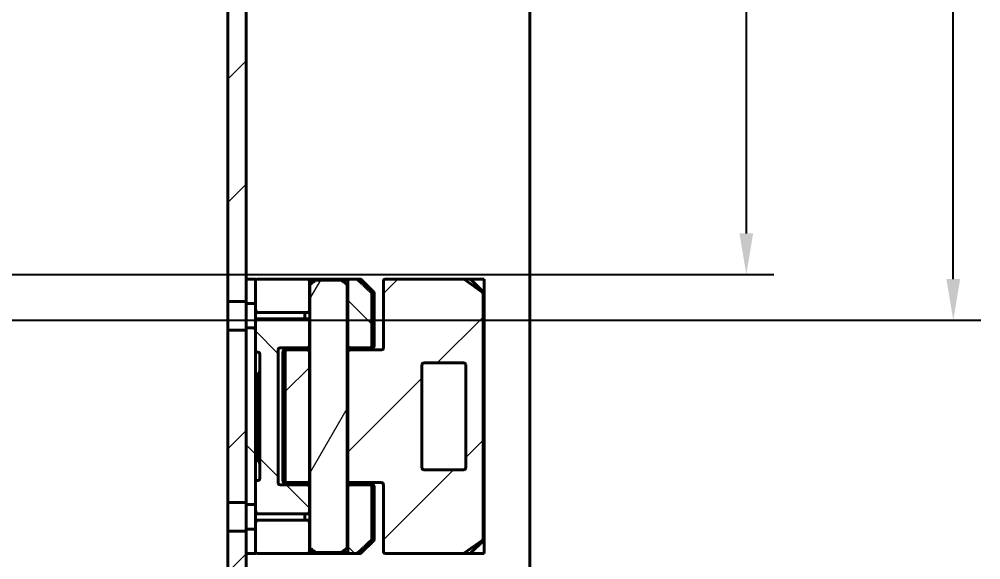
# Model space of a CAD drawing. Header units: millimetres. Extents: x 0 to 2523, y 0 to 1782.
# Drawn here: x 1747.3 to 1852.4, y 195.5 to 254.6 of the extents above; entities that cross this region are included whole.
import ezdxf

# ---------------------------------------------------------------- set-up
doc = ezdxf.new("R2010")
doc.units = ezdxf.units.MM
doc.header["$LTSCALE"] = 3
for name, color, linetype, lineweight in [('가시적인 것(ISO)', 3, 'Continuous', 40), ('치수(ISO)', 2, 'Continuous', 25), ('해치(ISO)', 7, 'Continuous', 18)]:
    doc.layers.add(name, color=color, linetype=linetype, lineweight=lineweight)
doc.styles.add('치수 텍스트_PSTEK_POSCO', font='isocp.shx')
doc.dimstyles.new('치수_PSTEK_POSCO', dxfattribs={"dimscale": 3, "dimtxt": 2.5, "dimasz": 1.5, "dimexe": 1, "dimexo": 1.5, "dimgap": 1, "dimtad": 1, "dimrnd": 1e-08, "dimdsep": 46, "dimtxsty": '치수 텍스트_PSTEK_POSCO', "dimcen": 0.09, "dimdle": 10, "dimclrd": 7, "dimclre": 7, "dimclrt": 2, "dimadec": 1, "dimazin": 2, "dimtfac": 1, "dimtmove": 0, "dimatfit": 3, "dimfxl": 0, "dimtolj": 1, "dimlwd": -1, "dimlwe": -1, "dimarcsym": 0})
pattern_1 = [(45, (0, 0), (-6.73519, 6.73519), [])]
pattern_2 = [(135.0002, (0, 0), (-6.735167, -6.735217), [])]

# ---------------------------------------------------------------- blocks, each defined once
blk = doc.blocks.new('*D121')
at = {"layer": 'Defpoints', "color": 0, "transparency": 16777216}
for p in [(1716.4, 336.65), (1849.44, 336.65), (1716.4, 221.65)]:
    blk.add_point(p, dxfattribs=at)
at = {"layer": '치수(ISO)', "color": 7, "transparency": 16777216}
for p, q in [((1720.9, 336.65), (1852.44, 336.65)), ((1849.44, 226.15), (1849.44, 332.15)), ((1720.9, 221.65), (1852.44, 221.65))]:
    blk.add_line(p, q, dxfattribs=at)
for points in [[(1848.69, 332.15), (1850.19, 332.15), (1849.44, 336.65)], [(1848.69, 226.15), (1850.19, 226.15), (1849.44, 221.65)]]:
    blk.add_solid(points, dxfattribs=at)
at = {"layer": '치수(ISO)', "color": 2, "transparency": 16777216, "insert": (1842.69, 273.74), "char_height": 7.5, "attachment_point": 4, "rotation": 90, "style": '치수 텍스트_PSTEK_POSCO'}
blk.add_mtext('\\A1;115', dxfattribs=at)
blk = doc.blocks.new('*D122')
at = {"layer": 'Defpoints', "color": 0, "transparency": 16777216}
for p in [(1725.65, 331.65), (1725.65, 226.65), (1826.81, 226.65)]:
    blk.add_point(p, dxfattribs=at)
at = {"layer": '치수(ISO)', "color": 7, "transparency": 16777216}
for p, q in [((1730.15, 331.65), (1829.81, 331.65)), ((1826.81, 327.15), (1826.81, 231.15)), ((1730.15, 226.65), (1829.81, 226.65))]:
    blk.add_line(p, q, dxfattribs=at)
for points in [[(1826.06, 327.15), (1827.56, 327.15), (1826.81, 331.65)], [(1826.06, 231.15), (1827.56, 231.15), (1826.81, 226.65)]]:
    blk.add_solid(points, dxfattribs=at)
at = {"layer": '치수(ISO)', "color": 2, "transparency": 16777216, "insert": (1820.06, 272.99), "char_height": 7.5, "attachment_point": 4, "rotation": 90, "style": '치수 텍스트_PSTEK_POSCO'}
blk.add_mtext('\\A1;105', dxfattribs=at)

msp = doc.modelspace()

# ---------------------------------------------------------------- hatches: boundary and pattern name
at = {"layer": '해치(ISO)'}
h = msp.add_hatch(dxfattribs=at)
h.set_pattern_fill('ANSI31', color=256, scale=76.2, style=0)
h.set_pattern_definition(pattern_1)
h.paths.add_polyline_path([(1447.1451, 351.1474), (1447.1451, 207.1474), (1745.1451, 207.1474), (1745.1451, 351.1474)])
h.paths.add_polyline_path([(1743.1451, 209.1474), (1449.1451, 209.1474), (1449.1451, 289.1474), (1449.1451, 349.1474), (1451.1451, 349.1474), (1743.1451, 349.1474)], flags=0)
h.paths.add_polyline_path([(1772.1451, 220.5809), (1770.1451, 220.5809), (1770.1451, 201.714), (1772.1451, 201.714)])
h.paths.add_polyline_path([(1772.1451, 334.5809), (1770.1451, 334.5809), (1770.1451, 223.714), (1772.1451, 223.714), (1772.1451, 226.1474), (1772.1451, 332.1474)])
h.paths.add_polyline_path([(1772.1451, 356.5809), (1770.1451, 356.5809), (1770.1451, 337.714), (1772.1451, 337.714)])
h.paths.add_polyline_path([(1770.1451, 182.1474), (1422.1451, 182.1474), (1422.1451, 376.1474), (1770.1451, 376.1474), (1770.1451, 359.714), (1772.1451, 359.714), (1772.1451, 362.1474), (1772.1451, 378.1474), (1420.1451, 378.1474), (1420.1451, 180.1474), (1739.7426, 180.1474), (1739.7426, 170.1474), (1744.5476, 170.1474), (1744.5476, 180.1474), (1772.1451, 180.1474), (1772.1451, 196.1474), (1772.1451, 198.5809), (1770.1451, 198.5809)])
h = msp.add_hatch(dxfattribs=at)
h.set_pattern_fill('ANSI31', color=256, scale=76.2, angle=90.00021, style=0)
h.set_pattern_definition(pattern_2)
h.paths.add_polyline_path([(1773.1451, 220.8052), (1772.1451, 220.8052), (1772.1451, 220.5809), (1772.1451, 201.714), (1772.1451, 201.4897), (1773.1451, 201.4897), (1773.1451, 203.9474), (1773.1451, 218.3474)])
h.paths.add_polyline_path([(1772.1451, 196.1474), (1773.1451, 196.1474), (1773.1451, 196.3474), (1773.1451, 198.8052), (1772.1451, 198.8052), (1772.1451, 198.5809)])
h.paths.add_polyline_path([(1773.1451, 226.1474), (1772.1451, 226.1474), (1772.1451, 223.714), (1772.1451, 223.4897), (1773.1451, 223.4897), (1773.1451, 225.9474)])
h = msp.add_hatch(dxfattribs=at)
h.set_pattern_fill('ANSI31', color=256, scale=76.2, angle=90.00021, style=0)
h.set_pattern_definition(pattern_2)
edge = h.paths.add_edge_path()
edge.add_spline(control_points=[(1779.0441, 221.5106), (1779.0441, 221.587), (1779.0349, 221.6548), (1779.0136, 221.7318), (1779.0047, 221.7548), (1778.9891, 221.781), (1778.9828, 221.7897), (1778.9709, 221.8005), (1778.9658, 221.804), (1778.9551, 221.8085), (1778.9498, 221.8096), (1778.9443, 221.8096)], knot_values=[-0.02473206, -0.02473206, -0.02473206, -0.02473206, -0.01267217, -0.01267217, -0.00651019, -0.00651019, -0.0034915, -0.0034915, -0.00165589, -0.00165589, -0.00000727, -0.00000727, -0.00000727, -0.00000727], degree=3, periodic=0)
edge.add_line((1778.9443, 221.8096), (1773.3451, 221.8096))
edge.add_spline(control_points=[(1773.3451, 221.8096), (1773.3384, 221.8096), (1773.3307, 221.8075), (1773.3159, 221.8002), (1773.3069, 221.7925), (1773.2706, 221.7542), (1773.249, 221.7075), (1773.1798, 221.5419), (1773.1451, 221.3817), (1773.1451, 221.2451)], knot_values=[-0.10141376, -0.10141376, -0.10141376, -0.10141376, -0.09941741, -0.09941741, -0.09646111, -0.09646111, -0.08358642, -0.08358642, -0.04261381, -0.04261381, -0.04261381, -0.04261381], degree=3, periodic=0)
edge.add_line((1773.1451, 221.2451), (1773.1451, 220.8052))
edge.add_line((1773.1451, 220.8052), (1773.1451, 218.3474))
edge.add_ellipse((1773.3451, 218.3474), major_axis=(-0.2, 0), ratio=1, start_angle=0, end_angle=90)
edge.add_line((1773.3451, 218.1474), (1773.4451, 218.1474))
edge.add_ellipse((1773.4451, 217.9474), major_axis=(0, 0.2), ratio=1, start_angle=270, end_angle=360, ccw=False)
edge.add_line((1773.6451, 217.9474), (1773.6451, 204.3474))
edge.add_ellipse((1773.4451, 204.3474), major_axis=(0.2, 0), ratio=1, start_angle=270, end_angle=360, ccw=False)
edge.add_line((1773.4451, 204.1474), (1773.3451, 204.1474))
edge.add_ellipse((1773.3451, 203.9474), major_axis=(0, 0.2), ratio=1, start_angle=0, end_angle=90)
edge.add_line((1773.1451, 203.9474), (1773.1451, 201.4897))
edge.add_line((1773.1451, 201.4897), (1773.1451, 201.0497))
edge.add_spline(control_points=[(1773.1451, 201.0497), (1773.1451, 200.9132), (1773.1798, 200.753), (1773.249, 200.5874), (1773.2706, 200.5406), (1773.3069, 200.5023), (1773.3159, 200.4947), (1773.3307, 200.4874), (1773.3384, 200.4853), (1773.3451, 200.4853)], knot_values=[0.04261381, 0.04261381, 0.04261381, 0.04261381, 0.08358642, 0.08358642, 0.09646111, 0.09646111, 0.09941741, 0.09941741, 0.10141376, 0.10141376, 0.10141376, 0.10141376], degree=3, periodic=0)
edge.add_line((1773.3451, 200.4853), (1778.9443, 200.4853))
edge.add_spline(control_points=[(1778.9443, 200.4853), (1778.9473, 200.4853), (1778.9503, 200.4856), (1778.9563, 200.4869), (1778.9592, 200.488), (1778.9684, 200.4923), (1778.9739, 200.4967), (1778.991, 200.5143), (1779.0005, 200.5324), (1779.0238, 200.5896), (1779.0358, 200.6455), (1779.0431, 200.7336), (1779.0441, 200.7586), (1779.0441, 200.7843)], knot_values=[-0.07770198, -0.07770198, -0.07770198, -0.07770198, -0.07594076, -0.07594076, -0.07412293, -0.07412293, -0.07005763, -0.07005763, -0.05983155, -0.05983155, -0.03682636, -0.03682636, -0.0282516, -0.0282516, -0.0282516, -0.0282516], degree=3, periodic=0)
edge.add_line((1779.0441, 200.7843), (1779.0441, 203.4474))
edge.add_spline(control_points=[(1779.0441, 203.4474), (1779.0441, 203.4704), (1779.0378, 203.4972), (1779.0168, 203.5414), (1778.9974, 203.5658), (1778.9556, 203.6023), (1778.9248, 203.6198), (1778.8669, 203.6409), (1778.829, 203.6474), (1778.7969, 203.6474)], knot_values=[-0.06577133, -0.06577133, -0.06577133, -0.06577133, -0.05887975, -0.05887975, -0.05109343, -0.05109343, -0.0422343, -0.0422343, -0.03261065, -0.03261065, -0.03261065, -0.03261065], degree=3, periodic=0)
edge.add_line((1778.7969, 203.6474), (1775.8451, 203.6474))
edge.add_ellipse((1775.8451, 203.8474), major_axis=(0, -0.2), ratio=1, start_angle=270, end_angle=360, ccw=False)
edge.add_line((1775.6451, 203.8474), (1775.6451, 218.4474))
edge.add_ellipse((1775.8451, 218.4474), major_axis=(-0.2, 0), ratio=1, start_angle=270, end_angle=360, ccw=False)
edge.add_line((1775.8451, 218.6474), (1778.7969, 218.6474))
edge.add_spline(control_points=[(1778.7969, 218.6474), (1778.829, 218.6474), (1778.8669, 218.654), (1778.9248, 218.6751), (1778.9556, 218.6926), (1778.9974, 218.729), (1779.0168, 218.7534), (1779.0378, 218.7976), (1779.0441, 218.8245), (1779.0441, 218.8474)], knot_values=[0.03261065, 0.03261065, 0.03261065, 0.03261065, 0.0422343, 0.0422343, 0.05109343, 0.05109343, 0.05887975, 0.05887975, 0.06577133, 0.06577133, 0.06577133, 0.06577133], degree=3, periodic=0)
edge.add_line((1779.0441, 218.8474), (1779.0441, 221.5106))
edge = h.paths.add_edge_path()
edge.add_spline(control_points=[(1778.9443, 222.4853), (1778.9473, 222.4853), (1778.9503, 222.4856), (1778.9563, 222.4869), (1778.9592, 222.488), (1778.9683, 222.4923), (1778.9739, 222.4967), (1778.9909, 222.5142), (1779.0005, 222.5324), (1779.0238, 222.5896), (1779.0358, 222.6453), (1779.0431, 222.7335), (1779.0441, 222.7585), (1779.0441, 222.7843)], knot_values=[-0.07774913, -0.07774913, -0.07774913, -0.07774913, -0.0759856, -0.0759856, -0.07416477, -0.07416477, -0.07009305, -0.07009305, -0.05985584, -0.05985584, -0.0368373, -0.0368373, -0.02823168, -0.02823168, -0.02823168, -0.02823168], degree=3, periodic=0)
edge.add_line((1779.0441, 222.7843), (1779.0441, 225.9474))
edge.add_spline(control_points=[(1779.0441, 225.9474), (1779.0441, 225.9704), (1779.0378, 225.9972), (1779.0168, 226.0414), (1778.9974, 226.0658), (1778.9556, 226.1023), (1778.9248, 226.1198), (1778.8669, 226.1409), (1778.829, 226.1474), (1778.7969, 226.1474)], knot_values=[-0.06577133, -0.06577133, -0.06577133, -0.06577133, -0.05887975, -0.05887975, -0.05109343, -0.05109343, -0.0422343, -0.0422343, -0.03261065, -0.03261065, -0.03261065, -0.03261065], degree=3, periodic=0)
edge.add_line((1778.7969, 226.1474), (1773.3451, 226.1474))
edge.add_ellipse((1773.3451, 225.9474), major_axis=(0, 0.2), ratio=1, start_angle=0, end_angle=90)
edge.add_line((1773.1451, 225.9474), (1773.1451, 223.4897))
edge.add_line((1773.1451, 223.4897), (1773.1451, 223.0497))
edge.add_spline(control_points=[(1773.1451, 223.0497), (1773.1451, 222.9132), (1773.1798, 222.753), (1773.249, 222.5874), (1773.2706, 222.5406), (1773.3069, 222.5023), (1773.3159, 222.4947), (1773.3307, 222.4874), (1773.3384, 222.4853), (1773.3451, 222.4853)], knot_values=[0.04261381, 0.04261381, 0.04261381, 0.04261381, 0.08358642, 0.08358642, 0.09646111, 0.09646111, 0.09941741, 0.09941741, 0.10141376, 0.10141376, 0.10141376, 0.10141376], degree=3, periodic=0)
edge.add_line((1773.3451, 222.4853), (1778.9443, 222.4853))
edge = h.paths.add_edge_path()
edge.add_spline(control_points=[(1779.0441, 199.5106), (1779.0441, 199.587), (1779.0349, 199.6548), (1779.0136, 199.7318), (1779.0047, 199.7548), (1778.9891, 199.781), (1778.9828, 199.7897), (1778.9709, 199.8005), (1778.9658, 199.804), (1778.9551, 199.8085), (1778.9498, 199.8096), (1778.9443, 199.8096)], knot_values=[-0.02473297, -0.02473297, -0.02473297, -0.02473297, -0.01267292, -0.01267292, -0.00651024, -0.00651024, -0.00349149, -0.00349149, -0.00165586, -0.00165586, -0.00000758, -0.00000758, -0.00000758, -0.00000758], degree=3, periodic=0)
edge.add_line((1778.9443, 199.8096), (1773.3451, 199.8096))
edge.add_spline(control_points=[(1773.3451, 199.8096), (1773.3384, 199.8096), (1773.3307, 199.8075), (1773.3159, 199.8002), (1773.3069, 199.7925), (1773.2706, 199.7542), (1773.249, 199.7075), (1773.1798, 199.5419), (1773.1451, 199.3817), (1773.1451, 199.2451)], knot_values=[-0.10141376, -0.10141376, -0.10141376, -0.10141376, -0.09941741, -0.09941741, -0.09646111, -0.09646111, -0.08358642, -0.08358642, -0.04261381, -0.04261381, -0.04261381, -0.04261381], degree=3, periodic=0)
edge.add_line((1773.1451, 199.2451), (1773.1451, 198.8052))
edge.add_line((1773.1451, 198.8052), (1773.1451, 196.3474))
edge.add_ellipse((1773.3451, 196.3474), major_axis=(-0.2, 0), ratio=1, start_angle=0, end_angle=90)
edge.add_line((1773.3451, 196.1474), (1778.7969, 196.1474))
edge.add_spline(control_points=[(1778.7969, 196.1474), (1778.8273, 196.1474), (1778.8633, 196.1533), (1778.9188, 196.1724), (1778.9487, 196.1883), (1778.9923, 196.2233), (1779.0138, 196.2486), (1779.037, 196.295), (1779.0441, 196.3232), (1779.0441, 196.3474)], knot_values=[0.03261209, 0.03261209, 0.03261209, 0.03261209, 0.04173445, 0.04173445, 0.05020675, 0.05020675, 0.05850227, 0.05850227, 0.0657754, 0.0657754, 0.0657754, 0.0657754], degree=3, periodic=0)
edge.add_line((1779.0441, 196.3474), (1779.0441, 199.5106))
edge = h.paths.add_edge_path()
edge.add_spline(control_points=[(1785.8151, 197.5888), (1785.8157, 197.5894), (1785.8163, 197.5899), (1785.8348, 197.6078), (1785.8519, 197.6323), (1785.8712, 197.6776), (1785.8771, 197.706), (1785.8771, 197.7303)], knot_values=[-0.01498302, -0.01498302, -0.01498302, -0.01498302, -0.01475179, -0.01475179, -0.00727126, -0.00727126, 0, 0, 0, 0], degree=3, periodic=0)
edge.add_line((1785.8771, 197.7303), (1785.8771, 203.4474))
edge.add_spline(control_points=[(1785.8771, 203.4474), (1785.8771, 203.4717), (1785.8712, 203.5001), (1785.8519, 203.5454), (1785.8348, 203.5699), (1785.7982, 203.6052), (1785.7721, 203.6219), (1785.7234, 203.6414), (1785.6919, 203.6474), (1785.6652, 203.6474)], knot_values=[0, 0, 0, 0, 0.00727126, 0.00727126, 0.01475179, 0.01475179, 0.02250374, 0.02250374, 0.03050807, 0.03050807, 0.03050807, 0.03050807], degree=3, periodic=0)
edge.add_line((1785.6652, 203.6474), (1783.4933, 203.6474))
edge.add_spline(control_points=[(1783.4933, 203.6474), (1783.4612, 203.6474), (1783.4233, 203.6409), (1783.3654, 203.6198), (1783.3346, 203.6023), (1783.2928, 203.5658), (1783.2734, 203.5414), (1783.2524, 203.4972), (1783.2461, 203.4704), (1783.2461, 203.4474)], knot_values=[0.03261065, 0.03261065, 0.03261065, 0.03261065, 0.0422343, 0.0422343, 0.05109343, 0.05109343, 0.05887975, 0.05887975, 0.06577133, 0.06577133, 0.06577133, 0.06577133], degree=3, periodic=0)
edge.add_line((1783.2461, 203.4474), (1783.2461, 196.3474))
edge.add_spline(control_points=[(1783.2461, 196.3474), (1783.2461, 196.3232), (1783.2532, 196.295), (1783.2764, 196.2486), (1783.2979, 196.2233), (1783.3415, 196.1883), (1783.3714, 196.1724), (1783.4269, 196.1533), (1783.4629, 196.1474), (1783.4933, 196.1474)], knot_values=[-0.0657754, -0.0657754, -0.0657754, -0.0657754, -0.05850227, -0.05850227, -0.05020675, -0.05020675, -0.04173445, -0.04173445, -0.03261209, -0.03261209, -0.03261209, -0.03261209], degree=3, periodic=0)
edge.add_line((1783.4933, 196.1474), (1784.1565, 196.1474))
edge.add_spline(control_points=[(1784.1565, 196.1474), (1784.1847, 196.1474), (1784.218, 196.1533), (1784.2691, 196.1724), (1784.2964, 196.1885), (1784.3161, 196.206)], knot_values=[0.09509076, 0.09509076, 0.09509076, 0.09509076, 0.10354392, 0.10354392, 0.11145992, 0.11145992, 0.11145992, 0.11145992], degree=3, periodic=0)
edge.add_spline(control_points=[(1784.3161, 196.206), (1784.9437, 196.7652), (1785.8151, 197.5888)], knot_values=[0.00000005, 0.00000005, 0.00000005, 0.20395243, 0.20395243, 0.20395243], weights=[1.00000001, 1.01592389, 1], degree=2, periodic=0)
edge = h.paths.add_edge_path()
edge.add_line((1783.4933, 218.6474), (1785.6652, 218.6474))
edge.add_spline(control_points=[(1785.6652, 218.6474), (1785.6919, 218.6474), (1785.7234, 218.6534), (1785.7721, 218.6729), (1785.7982, 218.6897), (1785.8348, 218.7249), (1785.8519, 218.7495), (1785.8712, 218.7947), (1785.8771, 218.8232), (1785.8771, 218.8474)], knot_values=[-0.03050807, -0.03050807, -0.03050807, -0.03050807, -0.02250374, -0.02250374, -0.01475179, -0.01475179, -0.00727126, -0.00727126, 0, 0, 0, 0], degree=3, periodic=0)
edge.add_line((1785.8771, 218.8474), (1785.8771, 224.5646))
edge.add_spline(control_points=[(1785.8771, 224.5646), (1785.8771, 224.5888), (1785.8712, 224.6173), (1785.8519, 224.6625), (1785.8348, 224.6871), (1785.8163, 224.7049), (1785.8157, 224.7055), (1785.8151, 224.706)], knot_values=[0, 0, 0, 0, 0.00727126, 0.00727126, 0.01475179, 0.01475179, 0.01498302, 0.01498302, 0.01498302, 0.01498302], degree=3, periodic=0)
edge.add_spline(control_points=[(1785.8151, 224.706), (1784.9437, 225.5296), (1784.3161, 226.0888)], knot_values=[0, 0, 0, 0.20395238, 0.20395238, 0.20395238], weights=[1, 1.01592389, 1.00000001], degree=2, periodic=0)
edge.add_spline(control_points=[(1784.3161, 226.0888), (1784.2967, 226.1061), (1784.2707, 226.1216), (1784.2198, 226.1412), (1784.1855, 226.1474), (1784.1565, 226.1474)], knot_values=[0.0151768, 0.0151768, 0.0151768, 0.0151768, 0.02281969, 0.02281969, 0.03152771, 0.03152771, 0.03152771, 0.03152771], degree=3, periodic=0)
edge.add_line((1784.1565, 226.1474), (1783.4933, 226.1474))
edge.add_spline(control_points=[(1783.4933, 226.1474), (1783.4612, 226.1474), (1783.4233, 226.1409), (1783.3654, 226.1198), (1783.3346, 226.1023), (1783.2928, 226.0658), (1783.2734, 226.0414), (1783.2524, 225.9972), (1783.2461, 225.9704), (1783.2461, 225.9474)], knot_values=[0.03261065, 0.03261065, 0.03261065, 0.03261065, 0.0422343, 0.0422343, 0.05109343, 0.05109343, 0.05887975, 0.05887975, 0.06577133, 0.06577133, 0.06577133, 0.06577133], degree=3, periodic=0)
edge.add_line((1783.2461, 225.9474), (1783.2461, 218.8474))
edge.add_spline(control_points=[(1783.2461, 218.8474), (1783.2461, 218.8245), (1783.2524, 218.7976), (1783.2734, 218.7534), (1783.2928, 218.729), (1783.3346, 218.6926), (1783.3654, 218.6751), (1783.4233, 218.654), (1783.4612, 218.6474), (1783.4933, 218.6474)], knot_values=[-0.06577133, -0.06577133, -0.06577133, -0.06577133, -0.05887975, -0.05887975, -0.05109343, -0.05109343, -0.0422343, -0.0422343, -0.03261065, -0.03261065, -0.03261065, -0.03261065], degree=3, periodic=0)
h = msp.add_hatch(dxfattribs=at)
h.set_pattern_fill('ANSI31', color=256, scale=76.2, style=0)
h.set_pattern_definition(pattern_1)
edge = h.paths.add_edge_path()
edge.add_spline(control_points=[(1776.4131, 204.0974), (1776.4131, 204.0732), (1776.419, 204.0447), (1776.4384, 203.9995), (1776.4555, 203.9749), (1776.492, 203.9397), (1776.5181, 203.9229), (1776.5668, 203.9034), (1776.5983, 203.8974), (1776.625, 203.8974)], knot_values=[0, 0, 0, 0, 0.00727126, 0.00727126, 0.01475179, 0.01475179, 0.02250374, 0.02250374, 0.03050807, 0.03050807, 0.03050807, 0.03050807], degree=3, periodic=0)
edge.add_line((1776.625, 203.8974), (1778.7969, 203.8974))
edge.add_spline(control_points=[(1778.7969, 203.8974), (1778.829, 203.8974), (1778.8669, 203.904), (1778.9248, 203.9251), (1778.9556, 203.9426), (1778.9974, 203.979), (1779.0168, 204.0034), (1779.0378, 204.0476), (1779.0441, 204.0745), (1779.0441, 204.0974)], knot_values=[0.03261065, 0.03261065, 0.03261065, 0.03261065, 0.0422343, 0.0422343, 0.05109343, 0.05109343, 0.05887975, 0.05887975, 0.06577133, 0.06577133, 0.06577133, 0.06577133], degree=3, periodic=0)
edge.add_line((1779.0441, 204.0974), (1779.0441, 218.1974))
edge.add_spline(control_points=[(1779.0441, 218.1974), (1779.0441, 218.2204), (1779.0378, 218.2472), (1779.0168, 218.2914), (1778.9974, 218.3158), (1778.9556, 218.3523), (1778.9248, 218.3698), (1778.8669, 218.3909), (1778.829, 218.3974), (1778.7969, 218.3974)], knot_values=[-0.06577133, -0.06577133, -0.06577133, -0.06577133, -0.05887975, -0.05887975, -0.05109343, -0.05109343, -0.0422343, -0.0422343, -0.03261065, -0.03261065, -0.03261065, -0.03261065], degree=3, periodic=0)
edge.add_line((1778.7969, 218.3974), (1776.625, 218.3974))
edge.add_spline(control_points=[(1776.625, 218.3974), (1776.5983, 218.3974), (1776.5668, 218.3914), (1776.5181, 218.3719), (1776.492, 218.3552), (1776.4555, 218.3199), (1776.4384, 218.2954), (1776.419, 218.2501), (1776.4131, 218.2217), (1776.4131, 218.1974)], knot_values=[-0.03050807, -0.03050807, -0.03050807, -0.03050807, -0.02250374, -0.02250374, -0.01475179, -0.01475179, -0.00727126, -0.00727126, 0, 0, 0, 0], degree=3, periodic=0)
edge.add_line((1776.4131, 218.1974), (1776.4131, 204.0974))
edge = h.paths.add_edge_path()
edge.add_line((1797.9472, 224.706), (1795.9916, 226.0888))
edge.add_ellipse((1795.7916, 225.9474), major_axis=(0.2828, 0), ratio=0.70710678, start_angle=45, end_angle=90)
edge.add_line((1795.7916, 226.1474), (1787.3451, 226.1474))
edge.add_ellipse((1787.3451, 225.9474), major_axis=(0, 0.2), ratio=1, start_angle=0, end_angle=90)
edge.add_line((1787.1451, 225.9474), (1787.1451, 218.5974))
edge.add_ellipse((1786.9451, 218.5974), major_axis=(0.2, 0), ratio=1, start_angle=270, end_angle=360, ccw=False)
edge.add_line((1786.9451, 218.3974), (1783.4933, 218.3974))
edge.add_spline(control_points=[(1783.4933, 218.3974), (1783.4612, 218.3974), (1783.4233, 218.3909), (1783.3654, 218.3698), (1783.3346, 218.3523), (1783.2928, 218.3158), (1783.2734, 218.2914), (1783.2524, 218.2472), (1783.2461, 218.2204), (1783.2461, 218.1974)], knot_values=[0.03261065, 0.03261065, 0.03261065, 0.03261065, 0.0422343, 0.0422343, 0.05109343, 0.05109343, 0.05887975, 0.05887975, 0.06577133, 0.06577133, 0.06577133, 0.06577133], degree=3, periodic=0)
edge.add_line((1783.2461, 218.1974), (1783.2461, 204.0974))
edge.add_spline(control_points=[(1783.2461, 204.0974), (1783.2461, 204.0745), (1783.2524, 204.0476), (1783.2734, 204.0034), (1783.2928, 203.979), (1783.3346, 203.9426), (1783.3654, 203.9251), (1783.4233, 203.904), (1783.4612, 203.8974), (1783.4933, 203.8974)], knot_values=[-0.06577133, -0.06577133, -0.06577133, -0.06577133, -0.05887975, -0.05887975, -0.05109343, -0.05109343, -0.0422343, -0.0422343, -0.03261065, -0.03261065, -0.03261065, -0.03261065], degree=3, periodic=0)
edge.add_line((1783.4933, 203.8974), (1786.9451, 203.8974))
edge.add_ellipse((1786.9451, 203.6974), major_axis=(0, 0.2), ratio=1, start_angle=270, end_angle=360, ccw=False)
edge.add_line((1787.1451, 203.6974), (1787.1451, 196.3474))
edge.add_ellipse((1787.3451, 196.3474), major_axis=(-0.2, 0), ratio=1, start_angle=0, end_angle=90)
edge.add_line((1787.3451, 196.1474), (1795.7916, 196.1474))
edge.add_ellipse((1795.7916, 196.3474), major_axis=(0.2828, 0), ratio=0.70710678, start_angle=270, end_angle=315)
edge.add_line((1795.9916, 196.206), (1797.9472, 197.5888))
edge.add_ellipse((1797.7472, 197.7303), major_axis=(0.2828, 0), ratio=0.70710678, start_angle=315, end_angle=360)
edge.add_line((1798.0301, 197.7303), (1798.0301, 224.5646))
edge.add_ellipse((1797.7472, 224.5646), major_axis=(0.2828, 0), ratio=0.70710678, start_angle=0, end_angle=45)
edge = h.paths.add_edge_path(flags=0)
edge.add_line((1791.5451, 216.9974), (1795.9451, 216.9974))
edge.add_ellipse((1795.9451, 216.7974), major_axis=(0, 0.2), ratio=1, start_angle=270, end_angle=360, ccw=False)
edge.add_line((1796.1451, 216.7974), (1796.1451, 205.4974))
edge.add_ellipse((1795.9451, 205.4974), major_axis=(0.2, 0), ratio=1, start_angle=270, end_angle=360, ccw=False)
edge.add_line((1795.9451, 205.2974), (1791.5451, 205.2974))
edge.add_ellipse((1791.5451, 205.4974), major_axis=(0, -0.2), ratio=1, start_angle=270, end_angle=360, ccw=False)
edge.add_line((1791.3451, 205.4974), (1791.3451, 216.7974))
edge.add_ellipse((1791.5451, 216.7974), major_axis=(-0.2, 0), ratio=1, start_angle=270, end_angle=360, ccw=False)
h = msp.add_hatch(dxfattribs=at)
h.set_pattern_fill('ANSI31', color=256, scale=76.2, angle=14.999978, style=0)
h.set_pattern_definition([(60, (0, 0), (-8.24889, 4.762503), [])])
edge = h.paths.add_edge_path()
edge.add_line((1779.8029, 196.2474), (1782.4873, 196.2474))
edge.add_spline(control_points=[(1782.4873, 196.2474), (1782.798, 196.446), (1783.1827, 196.7474)], knot_values=[0, 0, 0, 0.08566806, 0.08566806, 0.08566806], weights=[1, 1.01112631, 1], degree=2, periodic=0)
edge.add_line((1783.1827, 196.7474), (1783.1827, 225.5474))
edge.add_spline(control_points=[(1783.1827, 225.5474), (1782.798, 225.8489), (1782.4873, 226.0474)], knot_values=[0, 0, 0, 0.08566785, 0.08566785, 0.08566785], weights=[1, 1.01112625, 1], degree=2, periodic=0)
edge.add_line((1782.4873, 226.0474), (1779.8029, 226.0474))
edge.add_spline(control_points=[(1779.8029, 226.0474), (1779.4922, 225.8489), (1779.1075, 225.5474)], knot_values=[0, 0, 0, 0.08566785, 0.08566785, 0.08566785], weights=[1, 1.01112625, 1], degree=2, periodic=0)
edge.add_line((1779.1075, 225.5474), (1779.1075, 196.7474))
edge.add_spline(control_points=[(1779.1075, 196.7474), (1779.4922, 196.446), (1779.8029, 196.2474)], knot_values=[0, 0, 0, 0.08566806, 0.08566806, 0.08566806], weights=[1, 1.01112631, 1], degree=2, periodic=0)

# ---------------------------------------------------------------- linework, layer by layer
at = {"layer": '가시적인 것(ISO)'}
for p, q in [((1803.1451, 120.9228), (1803.1451, 431.8319)), ((1770.1451, 334.5809), (1770.1451, 223.714)), ((1772.1451, 223.714), (1772.1451, 334.5809)), ((1773.1451, 226.1474), (1772.1451, 226.1474)), ((1772.1451, 226.1474), (1772.1451, 223.4897)), ((1773.1451, 223.4897), (1773.1451, 226.1474)), ((1778.7969, 226.1474), (1773.3451, 226.1474)), ((1778.7969, 226.1474), (1783.4933, 226.1474)), ((1779.0451, 226.0474), (1779.0238, 226.0261)), ((1779.8029, 226.0474), (1779.0451, 226.0474)), ((1782.4873, 226.0474), (1779.8029, 226.0474)), ((1783.2451, 226.0474), (1782.4873, 226.0474)), ((1783.2451, 226.0474), (1783.2664, 226.0261)), ((1784.1565, 226.1474), (1783.4933, 226.1474)), ((1784.5623, 226.1474), (1784.1565, 226.1474)), ((1784.7037, 226.0888), (1786.0865, 224.706)), ((1795.7916, 226.1474), (1787.3451, 226.1474)), ((1795.7916, 226.1474), (1796.5623, 226.1474)), ((1797.9472, 224.706), (1795.9916, 226.0888)), ((1798.1451, 226.1474), (1796.5623, 226.1474)), ((1798.0865, 224.706), (1796.7037, 226.0888)), ((1798.1451, 224.5646), (1798.1451, 226.1474)), ((1773.1451, 225.9474), (1773.1451, 223.0497)), ((1779.0441, 222.7843), (1779.0441, 225.9474)), ((1779.1075, 225.5474), (1779.0441, 225.5474)), ((1779.1075, 225.5474), (1779.1075, 196.7474)), ((1783.1827, 196.7474), (1783.1827, 225.5474)), ((1783.2461, 225.5474), (1783.1827, 225.5474)), ((1783.2461, 225.9474), (1783.2461, 218.8474)), ((1787.1451, 225.9474), (1787.1451, 218.5974)), ((1785.8771, 218.8474), (1785.8771, 224.5646)), ((1786.1451, 218.8474), (1786.1451, 224.5646)), ((1798.0301, 197.7303), (1798.0301, 224.5646)), ((1798.1451, 224.5646), (1798.1451, 197.7303)), ((1770.1451, 223.714), (1772.1451, 223.714)), ((1770.1451, 220.5809), (1770.1451, 223.714)), ((1772.1451, 223.4897), (1773.1451, 223.4897)), ((1772.1451, 220.8052), (1772.1451, 223.4897)), ((1773.1451, 221.2451), (1773.1451, 223.0497)), ((1773.3451, 222.4853), (1778.9443, 222.4853)), ((1778.9443, 221.8096), (1773.3451, 221.8096)), ((1778.5451, 221.8096), (1778.5451, 222.4853)), ((1773.1451, 220.8052), (1772.1451, 220.8052)), ((1772.1451, 220.8052), (1772.1451, 201.4897)), ((1773.1451, 221.2451), (1773.1451, 218.3474)), ((1773.1451, 201.4897), (1773.1451, 220.8052)), ((1779.0441, 218.8474), (1779.0441, 221.5106)), ((1772.1451, 220.5809), (1770.1451, 220.5809)), ((1770.1451, 220.5809), (1770.1451, 201.714)), ((1772.1451, 201.714), (1772.1451, 220.5809)), ((1775.8451, 218.6474), (1778.7969, 218.6474)), ((1778.5451, 218.3974), (1778.5451, 218.6474)), ((1783.4933, 218.6474), (1785.6652, 218.6474)), ((1783.7451, 218.3974), (1783.7451, 218.6474)), ((1785.9451, 218.6474), (1785.6652, 218.6474)), ((1773.3451, 218.1474), (1773.4451, 218.1474)), ((1773.6451, 217.9474), (1773.6451, 204.3474)), ((1775.6451, 203.8474), (1775.6451, 218.4474)), ((1776.1451, 204.0974), (1776.1451, 218.1974)), ((1776.625, 218.3974), (1776.3451, 218.3974)), ((1776.4131, 218.1974), (1776.4131, 204.0974)), ((1778.7969, 218.3974), (1776.625, 218.3974)), ((1779.0441, 204.0974), (1779.0441, 218.1974)), ((1783.2461, 218.1974), (1783.2461, 204.0974)), ((1786.9451, 218.3974), (1783.4933, 218.3974)), ((1791.3451, 205.4974), (1791.3451, 216.7974)), ((1791.5451, 216.9974), (1795.9451, 216.9974)), ((1796.1451, 216.7974), (1796.1451, 205.4974)), ((1773.6451, 215.9474), (1773.4451, 215.9474)), ((1773.4451, 215.1974), (1773.4451, 215.9474)), ((1773.6451, 215.1974), (1773.4451, 215.1974)), ((1773.4451, 215.0412), (1773.4451, 215.1974)), ((1773.6451, 215.0412), (1773.4451, 215.0412)), ((1773.4451, 214.9162), (1773.4451, 215.0412)), ((1773.6451, 214.9162), (1773.4451, 214.9162)), ((1773.4451, 214.8224), (1773.4451, 214.9162)), ((1773.6451, 214.8224), (1773.4451, 214.8224)), ((1773.4451, 214.7912), (1773.4451, 214.8224)), ((1773.6451, 214.7912), (1773.4451, 214.7912)), ((1773.4451, 214.6974), (1773.4451, 214.7912)), ((1773.4451, 214.5412), (1773.4451, 214.6974)), ((1773.6451, 214.6974), (1773.4451, 214.6974)), ((1773.4451, 214.3537), (1773.4451, 214.5412)), ((1773.6451, 214.5412), (1773.4451, 214.5412)), ((1773.4451, 214.3224), (1773.4451, 214.3537)), ((1773.6451, 214.3537), (1773.4451, 214.3537)), ((1773.4451, 214.2599), (1773.4451, 214.3224)), ((1773.6451, 214.3224), (1773.4451, 214.3224)), ((1773.4451, 214.1662), (1773.4451, 214.2599)), ((1773.6451, 214.2599), (1773.4451, 214.2599)), ((1773.4451, 214.0412), (1773.4451, 214.1662)), ((1773.6451, 214.1662), (1773.4451, 214.1662)), ((1773.4451, 213.9162), (1773.4451, 214.0412)), ((1773.6451, 214.0412), (1773.4451, 214.0412)), ((1773.4451, 213.7912), (1773.4451, 213.9162)), ((1773.6451, 213.9162), (1773.4451, 213.9162)), ((1773.4451, 213.6974), (1773.4451, 213.7912)), ((1773.6451, 213.7912), (1773.4451, 213.7912)), ((1773.4451, 213.6349), (1773.4451, 213.6974)), ((1773.6451, 213.6974), (1773.4451, 213.6974)), ((1773.4451, 213.6037), (1773.4451, 213.6349)), ((1773.6451, 213.6349), (1773.4451, 213.6349)), ((1773.4451, 213.4162), (1773.4451, 213.6037)), ((1773.6451, 213.6037), (1773.4451, 213.6037)), ((1773.4451, 213.1662), (1773.4451, 213.4162)), ((1773.6451, 213.4162), (1773.4451, 213.4162)), ((1773.4451, 212.9787), (1773.4451, 213.1662)), ((1773.6451, 213.1662), (1773.4451, 213.1662)), ((1773.4451, 212.5724), (1773.4451, 212.9787)), ((1773.6451, 212.9787), (1773.4451, 212.9787)), ((1773.4451, 212.1662), (1773.4451, 212.5724)), ((1773.6451, 212.5724), (1773.4451, 212.5724)), ((1773.4451, 211.9787), (1773.4451, 212.1662)), ((1773.6451, 212.1662), (1773.4451, 212.1662)), ((1773.4451, 211.7287), (1773.4451, 211.9787)), ((1773.6451, 211.9787), (1773.4451, 211.9787)), ((1773.4451, 211.6974), (1773.4451, 211.7287)), ((1773.6451, 211.7287), (1773.4451, 211.7287)), ((1773.4451, 211.6349), (1773.4451, 211.6974)), ((1773.6451, 211.6974), (1773.4451, 211.6974)), ((1773.4451, 211.5099), (1773.4451, 211.6349)), ((1773.6451, 211.6349), (1773.4451, 211.6349)), ((1773.4451, 211.3849), (1773.4451, 211.5099)), ((1773.6451, 211.5099), (1773.4451, 211.5099)), ((1773.4451, 211.2287), (1773.4451, 211.3849)), ((1773.6451, 211.3849), (1773.4451, 211.3849)), ((1773.4451, 210.9787), (1773.4451, 211.2287)), ((1773.6451, 211.2287), (1773.4451, 211.2287)), ((1773.4451, 210.8224), (1773.4451, 210.9787)), ((1773.6451, 210.9787), (1773.4451, 210.9787)), ((1773.4451, 210.6974), (1773.4451, 210.8224)), ((1773.6451, 210.8224), (1773.4451, 210.8224)), ((1773.4451, 210.5724), (1773.4451, 210.6974)), ((1773.6451, 210.6974), (1773.4451, 210.6974)), ((1773.4451, 210.5099), (1773.4451, 210.5724)), ((1773.6451, 210.5724), (1773.4451, 210.5724)), ((1773.4451, 210.4787), (1773.4451, 210.5099)), ((1773.6451, 210.5099), (1773.4451, 210.5099)), ((1773.4451, 210.3224), (1773.4451, 210.4787)), ((1773.6451, 210.4787), (1773.4451, 210.4787)), ((1773.4451, 210.2287), (1773.4451, 210.3224)), ((1773.6451, 210.3224), (1773.4451, 210.3224)), ((1773.4451, 210.0412), (1773.4451, 210.2287)), ((1773.6451, 210.2287), (1773.4451, 210.2287)), ((1773.4451, 210.0099), (1773.4451, 210.0412)), ((1773.6451, 210.0412), (1773.4451, 210.0412)), ((1773.4451, 209.9474), (1773.4451, 210.0099)), ((1773.6451, 210.0099), (1773.4451, 210.0099)), ((1773.4451, 209.8537), (1773.4451, 209.9474)), ((1773.6451, 209.9474), (1773.4451, 209.9474)), ((1773.4451, 209.7287), (1773.4451, 209.8537)), ((1773.6451, 209.8537), (1773.4451, 209.8537)), ((1773.4451, 209.6037), (1773.4451, 209.7287)), ((1773.6451, 209.7287), (1773.4451, 209.7287)), ((1773.4451, 209.4787), (1773.4451, 209.6037)), ((1773.6451, 209.6037), (1773.4451, 209.6037)), ((1773.4451, 209.3849), (1773.4451, 209.4787)), ((1773.6451, 209.4787), (1773.4451, 209.4787)), ((1773.4451, 209.3224), (1773.4451, 209.3849)), ((1773.6451, 209.3849), (1773.4451, 209.3849)), ((1773.4451, 209.2912), (1773.4451, 209.3224)), ((1773.6451, 209.3224), (1773.4451, 209.3224)), ((1773.4451, 209.1037), (1773.4451, 209.2912)), ((1773.6451, 209.2912), (1773.4451, 209.2912)), ((1773.4451, 208.8537), (1773.4451, 209.1037)), ((1773.6451, 209.1037), (1773.4451, 209.1037)), ((1773.4451, 208.5724), (1773.4451, 208.8537)), ((1773.6451, 208.8537), (1773.4451, 208.8537)), ((1773.4451, 207.7912), (1773.4451, 208.5724)), ((1773.6451, 208.5724), (1773.4451, 208.5724)), ((1773.4451, 207.6037), (1773.4451, 207.7912)), ((1773.6451, 207.7912), (1773.4451, 207.7912)), ((1773.4451, 207.3537), (1773.4451, 207.6037)), ((1773.6451, 207.6037), (1773.4451, 207.6037)), ((1773.4451, 207.3224), (1773.4451, 207.3537)), ((1773.6451, 207.3537), (1773.4451, 207.3537)), ((1773.4451, 207.2599), (1773.4451, 207.3224)), ((1773.6451, 207.3224), (1773.4451, 207.3224)), ((1773.4451, 207.1349), (1773.4451, 207.2599)), ((1773.6451, 207.2599), (1773.4451, 207.2599)), ((1773.4451, 207.0099), (1773.4451, 207.1349)), ((1773.6451, 207.1349), (1773.4451, 207.1349)), ((1773.4451, 206.8537), (1773.4451, 207.0099)), ((1773.6451, 207.0099), (1773.4451, 207.0099)), ((1773.4451, 206.5724), (1773.4451, 206.8537)), ((1773.6451, 206.8537), (1773.4451, 206.8537)), ((1773.4451, 206.4162), (1773.4451, 206.5724)), ((1773.6451, 206.5724), (1773.4451, 206.5724)), ((1773.4451, 206.2912), (1773.4451, 206.4162)), ((1773.6451, 206.4162), (1773.4451, 206.4162)), ((1773.4451, 206.1662), (1773.4451, 206.2912)), ((1773.6451, 206.2912), (1773.4451, 206.2912)), ((1773.4451, 206.1349), (1773.4451, 206.1662)), ((1773.6451, 206.1662), (1773.4451, 206.1662)), ((1773.6451, 206.1349), (1773.4451, 206.1349)), ((1795.9451, 205.2974), (1791.5451, 205.2974)), ((1773.1451, 203.9474), (1773.1451, 201.0497)), ((1773.4451, 204.1474), (1773.3451, 204.1474)), ((1778.7969, 203.6474), (1775.8451, 203.6474)), ((1776.3451, 203.8974), (1776.625, 203.8974)), ((1776.625, 203.8974), (1778.7969, 203.8974)), ((1778.5451, 203.6474), (1778.5451, 203.8974)), ((1779.0441, 200.7843), (1779.0441, 203.4474)), ((1783.2461, 203.4474), (1783.2461, 196.3474)), ((1783.4933, 203.8974), (1786.9451, 203.8974)), ((1785.6652, 203.6474), (1783.4933, 203.6474)), ((1783.7451, 203.6474), (1783.7451, 203.8974)), ((1785.6652, 203.6474), (1785.9451, 203.6474)), ((1785.8771, 197.7303), (1785.8771, 203.4474)), ((1786.1451, 197.7303), (1786.1451, 203.4474)), ((1787.1451, 203.6974), (1787.1451, 196.3474)), ((1770.1451, 201.714), (1772.1451, 201.714)), ((1770.1451, 198.5809), (1770.1451, 201.714)), ((1772.1451, 201.4897), (1773.1451, 201.4897)), ((1772.1451, 198.8052), (1772.1451, 201.4897)), ((1773.1451, 199.2451), (1773.1451, 201.0497)), ((1773.3451, 200.4853), (1778.9443, 200.4853)), ((1778.9443, 199.8096), (1773.3451, 199.8096)), ((1778.5451, 199.8096), (1778.5451, 200.4853)), ((1773.1451, 198.8052), (1772.1451, 198.8052)), ((1772.1451, 198.8052), (1772.1451, 196.1474)), ((1773.1451, 199.2451), (1773.1451, 196.3474)), ((1773.1451, 196.1474), (1773.1451, 198.8052)), ((1779.0441, 196.3474), (1779.0441, 199.5106)), ((1772.1451, 198.5809), (1770.1451, 198.5809)), ((1770.1451, 198.5809), (1770.1451, 182.1474)), ((1772.1451, 180.1474), (1772.1451, 198.5809)), ((1798.1451, 196.1474), (1798.1451, 197.7303)), ((1779.1075, 196.7474), (1779.0441, 196.7474)), ((1783.2461, 196.7474), (1783.1827, 196.7474)), ((1784.7037, 196.206), (1786.0865, 197.5888)), ((1795.9916, 196.206), (1797.9472, 197.5888)), ((1798.0865, 197.5888), (1796.7037, 196.206)), ((1772.1451, 196.1474), (1773.1451, 196.1474)), ((1773.3451, 196.1474), (1778.7969, 196.1474)), ((1783.4933, 196.1474), (1778.7969, 196.1474)), ((1779.0451, 196.2474), (1779.0238, 196.2687)), ((1779.8029, 196.2474), (1779.0451, 196.2474)), ((1779.8029, 196.2474), (1782.4873, 196.2474)), ((1783.2451, 196.2474), (1782.4873, 196.2474)), ((1783.2451, 196.2474), (1783.2664, 196.2687)), ((1783.4933, 196.1474), (1784.1565, 196.1474)), ((1784.1565, 196.1474), (1784.5623, 196.1474)), ((1787.3451, 196.1474), (1795.7916, 196.1474)), ((1796.5623, 196.1474), (1795.7916, 196.1474)), ((1796.5623, 196.1474), (1798.1451, 196.1474))]:
    msp.add_line(p, q, dxfattribs=at)
for centre, start, end in [((1773.3451, 225.9474), 90, 180), ((1784.5623, 225.9474), 44.99999, 90), ((1787.3451, 225.9474), 90, 180), ((1796.5623, 225.9474), 45, 90), ((1785.9451, 224.5646), 0, 44.99999), ((1797.9451, 224.5646), 0, 45), ((1775.8451, 218.4474), 90, 180), ((1785.9451, 218.8474), 270, 0), ((1773.3451, 218.3474), 180, 270), ((1773.4451, 217.9474), 0, 90), ((1776.3451, 218.1974), 90, 180), ((1786.9451, 218.5974), 270, 0), ((1791.5451, 216.7974), 90, 180), ((1795.9451, 216.7974), 0, 90), ((1791.5451, 205.4974), 180, 270), ((1795.9451, 205.4974), 270, 0), ((1773.3451, 203.9474), 90, 180), ((1773.4451, 204.3474), 270, 0), ((1776.3451, 204.0974), 180, 270), ((1775.8451, 203.8474), 180, 270), ((1785.9451, 203.4474), 0, 90), ((1786.9451, 203.6974), 0, 90), ((1785.9451, 197.7303), 315.00001, 0), ((1797.9451, 197.7303), 315, 0), ((1773.3451, 196.3474), 180, 270), ((1784.5623, 196.3474), 270, 315.00001), ((1787.3451, 196.3474), 180, 270), ((1796.5623, 196.3474), 270, 315)]:
    msp.add_arc(centre, 0.2, start, end, dxfattribs=at)
for centre, start_param, end_param in [((1795.7916, 225.9474), 0.78539816, 1.57079633), ((1797.7472, 224.5646), 0, 0.78539816), ((1797.7472, 197.7303), 5.49778714, 6.28318531), ((1795.7916, 196.3474), 4.71238898, 5.49778714)]:
    msp.add_ellipse(centre, major_axis=(0.2828, 0), ratio=0.70710678, start_param=start_param, end_param=end_param, dxfattribs=at)
for points, knots in [([(1779.0441, 225.9474), (1779.0441, 225.9704), (1779.0378, 225.9972), (1779.0168, 226.0414), (1778.9974, 226.0658), (1778.9556, 226.1023), (1778.9248, 226.1198), (1778.8669, 226.1409), (1778.829, 226.1474), (1778.7969, 226.1474)], [-0.0657713283, -0.0657713283, -0.0657713283, -0.0657713283, -0.0588797489, -0.0588797489, -0.0510934344, -0.0510934344, -0.0422343009, -0.0422343009, -0.0326106532, -0.0326106532, -0.0326106532, -0.0326106532]), ([(1783.4933, 226.1474), (1783.4612, 226.1474), (1783.4233, 226.1409), (1783.3654, 226.1198), (1783.3346, 226.1023), (1783.2928, 226.0658), (1783.2734, 226.0414), (1783.2524, 225.9972), (1783.2461, 225.9704), (1783.2461, 225.9474)], [0.0326106532, 0.0326106532, 0.0326106532, 0.0326106532, 0.0422343009, 0.0422343009, 0.0510934344, 0.0510934344, 0.0588797489, 0.0588797489, 0.0657713283, 0.0657713283, 0.0657713283, 0.0657713283]), ([(1784.3161, 226.0888), (1784.2967, 226.1061), (1784.2707, 226.1216), (1784.2198, 226.1412), (1784.1855, 226.1474), (1784.1565, 226.1474)], [0.0151768041, 0.0151768041, 0.0151768041, 0.0151768041, 0.0228196918, 0.0228196918, 0.0315277149, 0.0315277149, 0.0315277149, 0.0315277149]), ([(1785.8771, 224.5646), (1785.8771, 224.5888), (1785.8712, 224.6173), (1785.8519, 224.6625), (1785.8348, 224.6871), (1785.8163, 224.7049), (1785.8157, 224.7055), (1785.8151, 224.706)], [0, 0, 0, 0, 0.0072712632, 0.0072712632, 0.0147517879, 0.0147517879, 0.0149830237, 0.0149830237, 0.0149830237, 0.0149830237]), ([(1773.1451, 223.0497), (1773.1451, 222.9132), (1773.1798, 222.753), (1773.249, 222.5874), (1773.2706, 222.5406), (1773.3069, 222.5023), (1773.3159, 222.4947), (1773.3307, 222.4874), (1773.3384, 222.4853), (1773.3451, 222.4853)], [0.0426138113, 0.0426138113, 0.0426138113, 0.0426138113, 0.0835864221, 0.0835864221, 0.096461111, 0.096461111, 0.0994174112, 0.0994174112, 0.1014137647, 0.1014137647, 0.1014137647, 0.1014137647]), ([(1773.3451, 221.8096), (1773.3384, 221.8096), (1773.3307, 221.8075), (1773.3159, 221.8002), (1773.3069, 221.7925), (1773.2706, 221.7542), (1773.249, 221.7075), (1773.1798, 221.5419), (1773.1451, 221.3817), (1773.1451, 221.2451)], [-0.1014137647, -0.1014137647, -0.1014137647, -0.1014137647, -0.0994174112, -0.0994174112, -0.096461111, -0.096461111, -0.0835864221, -0.0835864221, -0.0426138113, -0.0426138113, -0.0426138113, -0.0426138113]), ([(1778.9443, 222.4853), (1778.9473, 222.4853), (1778.9503, 222.4856), (1778.9563, 222.4869), (1778.9592, 222.488), (1778.9683, 222.4923), (1778.9739, 222.4967), (1778.9909, 222.5142), (1779.0005, 222.5324), (1779.0238, 222.5896), (1779.0358, 222.6453), (1779.0431, 222.7335), (1779.0441, 222.7585), (1779.0441, 222.7843)], [-0.0777491294, -0.0777491294, -0.0777491294, -0.0777491294, -0.0759856024, -0.0759856024, -0.0741647669, -0.0741647669, -0.0700930482, -0.0700930482, -0.0598558395, -0.0598558395, -0.0368373015, -0.0368373015, -0.0282316757, -0.0282316757, -0.0282316757, -0.0282316757]), ([(1779.0441, 221.5106), (1779.0441, 221.587), (1779.0349, 221.6548), (1779.0136, 221.7318), (1779.0047, 221.7548), (1778.9891, 221.781), (1778.9828, 221.7897), (1778.9709, 221.8005), (1778.9658, 221.804), (1778.9551, 221.8085), (1778.9498, 221.8096), (1778.9443, 221.8096)], [-0.0247320649, -0.0247320649, -0.0247320649, -0.0247320649, -0.0126721654, -0.0126721654, -0.0065101869, -0.0065101869, -0.0034915031, -0.0034915031, -0.0016558909, -0.0016558909, -0.0000072678, -0.0000072678, -0.0000072678, -0.0000072678]), ([(1778.7969, 218.6474), (1778.829, 218.6474), (1778.8669, 218.654), (1778.9248, 218.6751), (1778.9556, 218.6926), (1778.9974, 218.729), (1779.0168, 218.7534), (1779.0378, 218.7976), (1779.0441, 218.8245), (1779.0441, 218.8474)], [0.0326106532, 0.0326106532, 0.0326106532, 0.0326106532, 0.0422343009, 0.0422343009, 0.0510934344, 0.0510934344, 0.0588797489, 0.0588797489, 0.0657713283, 0.0657713283, 0.0657713283, 0.0657713283]), ([(1783.2461, 218.8474), (1783.2461, 218.8245), (1783.2524, 218.7976), (1783.2734, 218.7534), (1783.2928, 218.729), (1783.3346, 218.6926), (1783.3654, 218.6751), (1783.4233, 218.654), (1783.4612, 218.6474), (1783.4933, 218.6474)], [-0.0657713283, -0.0657713283, -0.0657713283, -0.0657713283, -0.0588797489, -0.0588797489, -0.0510934344, -0.0510934344, -0.0422343009, -0.0422343009, -0.0326106532, -0.0326106532, -0.0326106532, -0.0326106532]), ([(1785.6652, 218.6474), (1785.6919, 218.6474), (1785.7234, 218.6534), (1785.7721, 218.6729), (1785.7982, 218.6897), (1785.8348, 218.7249), (1785.8519, 218.7495), (1785.8712, 218.7947), (1785.8771, 218.8232), (1785.8771, 218.8474)], [-0.0305080654, -0.0305080654, -0.0305080654, -0.0305080654, -0.0225037427, -0.0225037427, -0.0147517879, -0.0147517879, -0.0072712632, -0.0072712632, 0, 0, 0, 0]), ([(1776.625, 218.3974), (1776.5983, 218.3974), (1776.5668, 218.3914), (1776.5181, 218.3719), (1776.492, 218.3552), (1776.4555, 218.3199), (1776.4384, 218.2954), (1776.419, 218.2501), (1776.4131, 218.2217), (1776.4131, 218.1974)], [-0.0305080654, -0.0305080654, -0.0305080654, -0.0305080654, -0.0225037427, -0.0225037427, -0.0147517879, -0.0147517879, -0.0072712632, -0.0072712632, 0, 0, 0, 0]), ([(1779.0441, 218.1974), (1779.0441, 218.2204), (1779.0378, 218.2472), (1779.0168, 218.2914), (1778.9974, 218.3158), (1778.9556, 218.3523), (1778.9248, 218.3698), (1778.8669, 218.3909), (1778.829, 218.3974), (1778.7969, 218.3974)], [-0.0657713283, -0.0657713283, -0.0657713283, -0.0657713283, -0.0588797489, -0.0588797489, -0.0510934344, -0.0510934344, -0.0422343009, -0.0422343009, -0.0326106532, -0.0326106532, -0.0326106532, -0.0326106532]), ([(1783.4933, 218.3974), (1783.4612, 218.3974), (1783.4233, 218.3909), (1783.3654, 218.3698), (1783.3346, 218.3523), (1783.2928, 218.3158), (1783.2734, 218.2914), (1783.2524, 218.2472), (1783.2461, 218.2204), (1783.2461, 218.1974)], [0.0326106532, 0.0326106532, 0.0326106532, 0.0326106532, 0.0422343009, 0.0422343009, 0.0510934344, 0.0510934344, 0.0588797489, 0.0588797489, 0.0657713283, 0.0657713283, 0.0657713283, 0.0657713283]), ([(1776.4131, 204.0974), (1776.4131, 204.0732), (1776.419, 204.0447), (1776.4384, 203.9995), (1776.4555, 203.9749), (1776.492, 203.9397), (1776.5181, 203.9229), (1776.5668, 203.9034), (1776.5983, 203.8974), (1776.625, 203.8974)], [0, 0, 0, 0, 0.0072712632, 0.0072712632, 0.0147517879, 0.0147517879, 0.0225037427, 0.0225037427, 0.0305080654, 0.0305080654, 0.0305080654, 0.0305080654]), ([(1778.7969, 203.8974), (1778.829, 203.8974), (1778.8669, 203.904), (1778.9248, 203.9251), (1778.9556, 203.9426), (1778.9974, 203.979), (1779.0168, 204.0034), (1779.0378, 204.0476), (1779.0441, 204.0745), (1779.0441, 204.0974)], [0.0326106532, 0.0326106532, 0.0326106532, 0.0326106532, 0.0422343009, 0.0422343009, 0.0510934344, 0.0510934344, 0.0588797489, 0.0588797489, 0.0657713283, 0.0657713283, 0.0657713283, 0.0657713283]), ([(1783.2461, 204.0974), (1783.2461, 204.0745), (1783.2524, 204.0476), (1783.2734, 204.0034), (1783.2928, 203.979), (1783.3346, 203.9426), (1783.3654, 203.9251), (1783.4233, 203.904), (1783.4612, 203.8974), (1783.4933, 203.8974)], [-0.0657713283, -0.0657713283, -0.0657713283, -0.0657713283, -0.0588797489, -0.0588797489, -0.0510934344, -0.0510934344, -0.0422343009, -0.0422343009, -0.0326106532, -0.0326106532, -0.0326106532, -0.0326106532]), ([(1779.0441, 203.4474), (1779.0441, 203.4704), (1779.0378, 203.4972), (1779.0168, 203.5414), (1778.9974, 203.5658), (1778.9556, 203.6023), (1778.9248, 203.6198), (1778.8669, 203.6409), (1778.829, 203.6474), (1778.7969, 203.6474)], [-0.0657713283, -0.0657713283, -0.0657713283, -0.0657713283, -0.0588797489, -0.0588797489, -0.0510934344, -0.0510934344, -0.0422343009, -0.0422343009, -0.0326106532, -0.0326106532, -0.0326106532, -0.0326106532]), ([(1783.4933, 203.6474), (1783.4612, 203.6474), (1783.4233, 203.6409), (1783.3654, 203.6198), (1783.3346, 203.6023), (1783.2928, 203.5658), (1783.2734, 203.5414), (1783.2524, 203.4972), (1783.2461, 203.4704), (1783.2461, 203.4474)], [0.0326106532, 0.0326106532, 0.0326106532, 0.0326106532, 0.0422343009, 0.0422343009, 0.0510934344, 0.0510934344, 0.0588797489, 0.0588797489, 0.0657713283, 0.0657713283, 0.0657713283, 0.0657713283]), ([(1785.8771, 203.4474), (1785.8771, 203.4717), (1785.8712, 203.5001), (1785.8519, 203.5454), (1785.8348, 203.5699), (1785.7982, 203.6052), (1785.7721, 203.6219), (1785.7234, 203.6414), (1785.6919, 203.6474), (1785.6652, 203.6474)], [0, 0, 0, 0, 0.0072712632, 0.0072712632, 0.0147517879, 0.0147517879, 0.0225037427, 0.0225037427, 0.0305080654, 0.0305080654, 0.0305080654, 0.0305080654]), ([(1773.1451, 201.0497), (1773.1451, 200.9132), (1773.1798, 200.753), (1773.249, 200.5874), (1773.2706, 200.5406), (1773.3069, 200.5023), (1773.3159, 200.4947), (1773.3307, 200.4874), (1773.3384, 200.4853), (1773.3451, 200.4853)], [0.0426138113, 0.0426138113, 0.0426138113, 0.0426138113, 0.0835864221, 0.0835864221, 0.096461111, 0.096461111, 0.0994174112, 0.0994174112, 0.1014137647, 0.1014137647, 0.1014137647, 0.1014137647]), ([(1778.9443, 200.4853), (1778.9473, 200.4853), (1778.9503, 200.4856), (1778.9563, 200.4869), (1778.9592, 200.488), (1778.9684, 200.4923), (1778.9739, 200.4967), (1778.991, 200.5143), (1779.0005, 200.5324), (1779.0238, 200.5896), (1779.0358, 200.6455), (1779.0431, 200.7336), (1779.0441, 200.7586), (1779.0441, 200.7843)], [-0.0777019771, -0.0777019771, -0.0777019771, -0.0777019771, -0.0759407577, -0.0759407577, -0.0741229347, -0.0741229347, -0.07005763, -0.07005763, -0.0598315478, -0.0598315478, -0.0368263619, -0.0368263619, -0.0282516044, -0.0282516044, -0.0282516044, -0.0282516044]), ([(1773.3451, 199.8096), (1773.3384, 199.8096), (1773.3307, 199.8075), (1773.3159, 199.8002), (1773.3069, 199.7925), (1773.2706, 199.7542), (1773.249, 199.7075), (1773.1798, 199.5419), (1773.1451, 199.3817), (1773.1451, 199.2451)], [-0.1014137647, -0.1014137647, -0.1014137647, -0.1014137647, -0.0994174112, -0.0994174112, -0.096461111, -0.096461111, -0.0835864221, -0.0835864221, -0.0426138113, -0.0426138113, -0.0426138113, -0.0426138113]), ([(1779.0441, 199.5106), (1779.0441, 199.587), (1779.0349, 199.6548), (1779.0136, 199.7318), (1779.0047, 199.7548), (1778.9891, 199.781), (1778.9828, 199.7897), (1778.9709, 199.8005), (1778.9658, 199.804), (1778.9551, 199.8085), (1778.9498, 199.8096), (1778.9443, 199.8096)], [-0.0247329671, -0.0247329671, -0.0247329671, -0.0247329671, -0.0126729162, -0.0126729162, -0.0065102442, -0.0065102442, -0.003491494, -0.003491494, -0.0016558628, -0.0016558628, -0.0000075825, -0.0000075825, -0.0000075825, -0.0000075825]), ([(1785.8151, 197.5888), (1785.8157, 197.5894), (1785.8163, 197.5899), (1785.8348, 197.6078), (1785.8519, 197.6323), (1785.8712, 197.6776), (1785.8771, 197.706), (1785.8771, 197.7303)], [-0.0149830237, -0.0149830237, -0.0149830237, -0.0149830237, -0.0147517879, -0.0147517879, -0.0072712632, -0.0072712632, 0, 0, 0, 0]), ([(1778.7969, 196.1474), (1778.8273, 196.1474), (1778.8633, 196.1533), (1778.9188, 196.1724), (1778.9487, 196.1883), (1778.9923, 196.2233), (1779.0138, 196.2486), (1779.037, 196.295), (1779.0441, 196.3232), (1779.0441, 196.3474)], [0.0326120926, 0.0326120926, 0.0326120926, 0.0326120926, 0.0417344536, 0.0417344536, 0.0502067531, 0.0502067531, 0.0585022687, 0.0585022687, 0.0657753984, 0.0657753984, 0.0657753984, 0.0657753984]), ([(1783.2461, 196.3474), (1783.2461, 196.3232), (1783.2532, 196.295), (1783.2764, 196.2486), (1783.2979, 196.2233), (1783.3415, 196.1883), (1783.3714, 196.1724), (1783.4269, 196.1533), (1783.4629, 196.1474), (1783.4933, 196.1474)], [-0.0657753984, -0.0657753984, -0.0657753984, -0.0657753984, -0.0585022687, -0.0585022687, -0.0502067531, -0.0502067531, -0.0417344536, -0.0417344536, -0.0326120926, -0.0326120926, -0.0326120926, -0.0326120926]), ([(1784.1565, 196.1474), (1784.1847, 196.1474), (1784.218, 196.1533), (1784.2691, 196.1724), (1784.2964, 196.1885), (1784.3161, 196.206)], [0.0950907649, 0.0950907649, 0.0950907649, 0.0950907649, 0.1035439201, 0.1035439201, 0.1114599202, 0.1114599202, 0.1114599202, 0.1114599202])]:
    msp.add_open_spline(points, degree=3, knots=knots, dxfattribs=at)
for points, weights in [([(1779.8029, 226.0474), (1779.4922, 225.8489), (1779.1075, 225.5474)], [1, 1.01112625241, 1]), ([(1783.1827, 225.5474), (1782.798, 225.8489), (1782.4873, 226.0474)], [1, 1.0111262524, 1]), ([(1785.8151, 224.706), (1784.9437, 225.5296), (1784.3161, 226.0888)], [1, 1.01592389493, 1.00000000849]), ([(1779.1075, 196.7474), (1779.4922, 196.446), (1779.8029, 196.2474)], [1, 1.01112631009, 1]), ([(1782.4873, 196.2474), (1782.798, 196.446), (1783.1827, 196.7474)], [1, 1.01112631009, 1]), ([(1784.3161, 196.206), (1784.9437, 196.7652), (1785.8151, 197.5888)], [1.00000000849, 1.01592389493, 1])]:
    msp.add_rational_spline(points, weights, degree=2, dxfattribs=at)

# ---------------------------------------------------------------- dimensions: what is measured, and where the dimension line sits
at = {"layer": '치수(ISO)', "color": 7}
for base, p1, p2, picture, middle in [((1849.4443, 336.6474), (1716.3951, 221.6474), (1716.3951, 336.6474), '*D121', (1849.4443, 279.1474)), ((1826.8114, 226.6474), (1725.6451, 331.6474), (1725.6451, 226.6474), '*D122', (1826.8114, 279.1474))]:
    dim = msp.add_linear_dim(base=base, p1=p1, p2=p2, angle=90, dimstyle='치수_PSTEK_POSCO', override={"dimdec": 2, "dimtp": 0, "dimtm": 0, "dimtdec": 2, "dimtofl": 0, "dimatfit": 1}, dxfattribs=at)
    dim.commit()
    dim.dimension.update_dxf_attribs({"geometry": picture, "text_midpoint": middle, "dimtype": 160})

doc.saveas('drawing.dxf')
